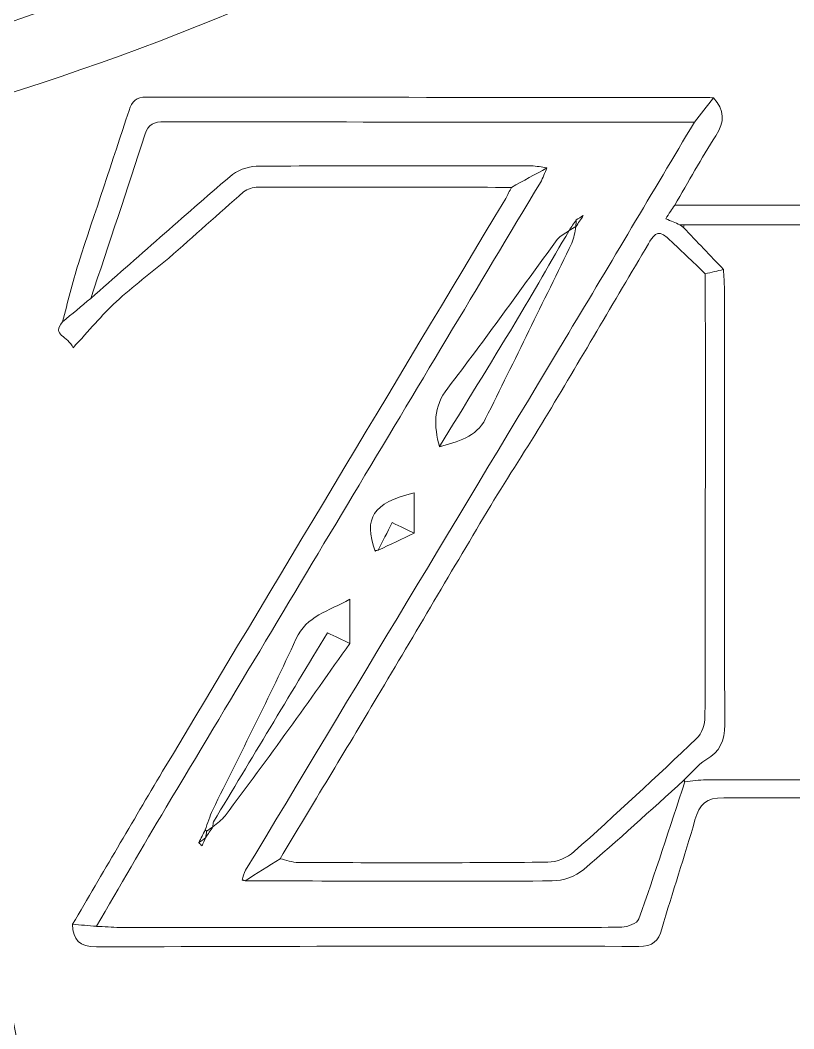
# Model space of a CAD drawing. Header units: inches. Extents: x 0 to 12, y 0 to 12.
# Drawn here: x 10.195 to 10.722, y 6.199 to 6.885 of the extents above; entities that cross this region are included whole.
import ezdxf

# ---------------------------------------------------------------- set-up
doc = ezdxf.new("R2010")
doc.units = ezdxf.units.IN
doc.header["$MEASUREMENT"] = 0

msp = doc.modelspace()

# ---------------------------------------------------------------- linework, layer by layer
at = {"color": 250, "lineweight": 0}
msp.add_arc((9.57798, 8.68603), 1.90288, 284.12606, 312.92928, dxfattribs=at)
at = {"color": 5, "lineweight": 0}
msp.add_arc((9.64553, 8.55978), 1.80773, 284.12606, 312.92928, dxfattribs=at)
for points, knots in [([(10.66698, 6.83223), (10.66265, 6.82674), (10.65832, 6.82125), (10.654, 6.81576), (10.53386, 6.81581), (10.41373, 6.8158), (10.2936, 6.81606), (10.28648, 6.81607), (10.28263, 6.8144), (10.2803, 6.80716), (10.26831, 6.76998), (10.25582, 6.73297), (10.2435, 6.6959), (10.23708, 6.69059), (10.23067, 6.68528), (10.22426, 6.67997), (10.22783, 6.69319), (10.23085, 6.70659), (10.23506, 6.71961), (10.24632, 6.7544), (10.25822, 6.78898), (10.2695, 6.82376), (10.27156, 6.83011), (10.2743, 6.83284), (10.28139, 6.83283), (10.4083, 6.8326), (10.53521, 6.83264), (10.66212, 6.8326), (10.66374, 6.8326), (10.66536, 6.83236), (10.66698, 6.83223)], [0, 0, 0, 0, 1, 1, 1, 2, 2, 2, 3, 3, 3, 4, 4, 4, 5, 5, 5, 6, 6, 6, 7, 7, 7, 8, 8, 8, 9, 9, 9, 10, 10, 10, 10]), ([(10.66698, 6.83223), (10.67439, 6.82409), (10.67487, 6.81614), (10.66861, 6.80653), (10.65865, 6.79121), (10.64988, 6.7751), (10.64061, 6.75932), (10.63868, 6.75641), (10.63676, 6.75351), (10.63449, 6.75009), (10.63824, 6.74849), (10.64115, 6.74726), (10.64405, 6.74602), (10.64491, 6.74535), (10.64577, 6.74469), (10.64663, 6.74402), (10.65569, 6.73452), (10.66474, 6.72502), (10.6738, 6.71551), (10.66968, 6.71456), (10.66555, 6.71362), (10.66143, 6.71267), (10.65277, 6.72089), (10.64416, 6.72916), (10.63545, 6.73734), (10.62856, 6.74381), (10.62547, 6.73754), (10.62273, 6.73293), (10.59916, 6.69337), (10.57595, 6.6536), (10.55229, 6.6141), (10.54036, 6.59417), (10.52738, 6.57486), (10.51545, 6.55493), (10.48956, 6.51169), (10.46413, 6.46818), (10.43834, 6.42489), (10.41642, 6.3881), (10.39425, 6.35146), (10.37219, 6.31476), (10.3643, 6.30975), (10.35642, 6.30474), (10.34853, 6.29973), (10.34853, 6.29973), (10.34847, 6.29974), (10.34847, 6.29974), (10.34781, 6.30003), (10.34712, 6.30018), (10.3464, 6.30017), (10.34718, 6.30243), (10.34759, 6.30491), (10.3488, 6.30691), (10.42201, 6.42877), (10.49533, 6.55055), (10.56852, 6.67242), (10.59716, 6.72011), (10.62551, 6.76798), (10.654, 6.81576), (10.65832, 6.82125), (10.66265, 6.82674), (10.66698, 6.83223)], [0, 0, 0, 0, 1, 1, 1, 2, 2, 2, 3, 3, 3, 4, 4, 4, 5, 5, 5, 6, 6, 6, 7, 7, 7, 8, 8, 8, 9, 9, 9, 10, 10, 10, 11, 11, 11, 12, 12, 12, 13, 13, 13, 14, 14, 14, 15, 15, 15, 16, 16, 16, 17, 17, 17, 18, 18, 18, 19, 19, 19, 20, 20, 20, 20]), ([(10.55368, 6.78463), (10.55012, 6.78511), (10.54656, 6.78601), (10.543, 6.78602), (10.48068, 6.7861), (10.41836, 6.78628), (10.35605, 6.78576), (10.34995, 6.78571), (10.34268, 6.78266), (10.33798, 6.77863), (10.30618, 6.75141), (10.27493, 6.72355), (10.2435, 6.6959), (10.25582, 6.73297), (10.26831, 6.76998), (10.2803, 6.80716), (10.28263, 6.8144), (10.28648, 6.81607), (10.2936, 6.81606), (10.41373, 6.8158), (10.53386, 6.81581), (10.654, 6.81576), (10.62551, 6.76798), (10.59716, 6.72011), (10.56852, 6.67242), (10.49533, 6.55055), (10.42201, 6.42877), (10.3488, 6.30691), (10.34759, 6.30491), (10.34718, 6.30243), (10.3464, 6.30016), (10.34709, 6.30002), (10.34778, 6.29988), (10.34847, 6.29974), (10.34847, 6.29974), (10.34853, 6.29973), (10.34853, 6.29973), (10.4181, 6.2996), (10.48767, 6.29923), (10.55723, 6.29968), (10.56452, 6.29973), (10.57326, 6.30285), (10.57881, 6.30753), (10.60202, 6.32711), (10.62427, 6.34782), (10.64687, 6.36811), (10.64687, 6.36811), (10.64759, 6.36717), (10.64759, 6.36717), (10.63725, 6.33599), (10.62715, 6.30472), (10.61618, 6.27377), (10.61515, 6.27086), (10.60866, 6.26836), (10.60465, 6.26828), (10.57986, 6.26778), (10.55505, 6.26803), (10.53025, 6.26803), (10.44122, 6.26803), (10.35219, 6.26802), (10.26315, 6.26806), (10.25789, 6.26807), (10.25262, 6.26853), (10.24734, 6.26877), (10.26312, 6.29578), (10.27867, 6.32292), (10.29473, 6.34976), (10.37951, 6.49146), (10.46443, 6.63307), (10.54924, 6.77474), (10.55108, 6.77782), (10.55221, 6.78132), (10.55368, 6.78463)], [0, 0, 0, 0, 1, 1, 1, 2, 2, 2, 3, 3, 3, 4, 4, 4, 5, 5, 5, 6, 6, 6, 7, 7, 7, 8, 8, 8, 9, 9, 9, 10, 10, 10, 11, 11, 11, 12, 12, 12, 13, 13, 13, 14, 14, 14, 15, 15, 15, 16, 16, 16, 17, 17, 17, 18, 18, 18, 19, 19, 19, 20, 20, 20, 21, 21, 21, 22, 22, 22, 23, 23, 23, 24, 24, 24, 24]), ([(10.55368, 6.78463), (10.54563, 6.78022), (10.53758, 6.77581), (10.52953, 6.7714), (10.47211, 6.77151), (10.41469, 6.77169), (10.35726, 6.7716), (10.35394, 6.7716), (10.34986, 6.7704), (10.34741, 6.76828), (10.33025, 6.7535), (10.31357, 6.73816), (10.29645, 6.72333), (10.28476, 6.7132), (10.27212, 6.70414), (10.2608, 6.69365), (10.25088, 6.68445), (10.24221, 6.67392), (10.23141, 6.66227), (10.22821, 6.67054), (10.21632, 6.67053), (10.22426, 6.67997), (10.23067, 6.68528), (10.23708, 6.69059), (10.2435, 6.6959), (10.27493, 6.72355), (10.30618, 6.75141), (10.33798, 6.77863), (10.34268, 6.78266), (10.34995, 6.78571), (10.35605, 6.78576), (10.41836, 6.78628), (10.48068, 6.7861), (10.543, 6.78602), (10.54656, 6.78601), (10.55012, 6.78511), (10.55368, 6.78463)], [0, 0, 0, 0, 1, 1, 1, 2, 2, 2, 3, 3, 3, 4, 4, 4, 5, 5, 5, 6, 6, 6, 7, 7, 7, 8, 8, 8, 9, 9, 9, 10, 10, 10, 11, 11, 11, 12, 12, 12, 12]), ([(10.24734, 6.26878), (10.24193, 6.26924), (10.23652, 6.26971), (10.23111, 6.27018), (10.25151, 6.30486), (10.2717, 6.33967), (10.29236, 6.37421), (10.37005, 6.50414), (10.44789, 6.63398), (10.52566, 6.76387), (10.5271, 6.76629), (10.52825, 6.76888), (10.52953, 6.7714), (10.53758, 6.77581), (10.54563, 6.78022), (10.55368, 6.78463), (10.55221, 6.78132), (10.55108, 6.77782), (10.54924, 6.77474), (10.46443, 6.63307), (10.37951, 6.49146), (10.29473, 6.34976), (10.27867, 6.32292), (10.26312, 6.29578), (10.24734, 6.26878)], [0, 0, 0, 0, 1, 1, 1, 2, 2, 2, 3, 3, 3, 4, 4, 4, 5, 5, 5, 6, 6, 6, 7, 7, 7, 8, 8, 8, 8]), ([(11.00912, 6.75895), (11.00487, 6.75464), (11.00061, 6.75033), (10.99636, 6.74602), (10.95233, 6.74603), (10.90829, 6.74603), (10.86426, 6.74603), (10.85888, 6.75969), (10.85331, 6.75029), (10.84779, 6.74617), (10.84683, 6.74612), (10.84586, 6.74607), (10.8449, 6.74602), (10.77892, 6.74602), (10.71294, 6.74602), (10.64696, 6.74603), (10.64599, 6.74602), (10.64502, 6.74602), (10.64405, 6.74602), (10.64115, 6.74726), (10.63824, 6.74849), (10.63449, 6.75009), (10.63676, 6.75351), (10.63868, 6.75641), (10.64061, 6.75932), (10.75979, 6.75934), (10.87897, 6.75937), (10.99815, 6.75937), (11.0018, 6.75937), (11.00546, 6.7591), (11.00912, 6.75895)], [0, 0, 0, 0, 1, 1, 1, 2, 2, 2, 3, 3, 3, 4, 4, 4, 5, 5, 5, 6, 6, 6, 7, 7, 7, 8, 8, 8, 9, 9, 9, 10, 10, 10, 10]), ([(10.57357, 6.74933), (10.57357, 6.74933), (10.57366, 6.7494), (10.57366, 6.7494), (10.57202, 6.74693), (10.57038, 6.74446), (10.56874, 6.74199), (10.56874, 6.74199), (10.56874, 6.74198), (10.56874, 6.74198), (10.56605, 6.73998), (10.56267, 6.73848), (10.56076, 6.73589), (10.53588, 6.70223), (10.51177, 6.66798), (10.48621, 6.63484), (10.47616, 6.6218), (10.47693, 6.60907), (10.48054, 6.59503), (10.49286, 6.59837), (10.50564, 6.6013), (10.51198, 6.61408), (10.5317, 6.6538), (10.5512, 6.69363), (10.5706, 6.73351), (10.57225, 6.7369), (10.57252, 6.74095), (10.57344, 6.74469), (10.57344, 6.74469), (10.57339, 6.74461), (10.57339, 6.74461), (10.57506, 6.74715), (10.57674, 6.74969), (10.57841, 6.75223), (10.5768, 6.75127), (10.57518, 6.7503), (10.57357, 6.74933)], [0, 0, 0, 0, 1, 1, 1, 2, 2, 2, 3, 3, 3, 4, 4, 4, 5, 5, 5, 6, 6, 6, 7, 7, 7, 8, 8, 8, 9, 9, 9, 10, 10, 10, 11, 11, 11, 12, 12, 12, 12]), ([(10.57339, 6.74461), (10.57348, 6.74621), (10.57357, 6.7478), (10.57366, 6.7494), (10.57366, 6.7494), (10.57357, 6.74933), (10.57357, 6.74933), (10.57518, 6.7503), (10.5768, 6.75127), (10.57841, 6.75223), (10.57674, 6.74969), (10.57506, 6.74715), (10.57339, 6.74461)], [0, 0, 0, 0, 1, 1, 1, 2, 2, 2, 3, 3, 3, 4, 4, 4, 4]), ([(10.57841, 6.75223), (10.5768, 6.75127), (10.57518, 6.7503), (10.57357, 6.74933), (10.57518, 6.7503), (10.5768, 6.75127), (10.57841, 6.75223)], [0, 0, 0, 0, 1, 1, 1, 2, 2, 2, 2]), ([(10.57344, 6.74469), (10.57252, 6.74095), (10.57225, 6.7369), (10.5706, 6.73351), (10.5512, 6.69363), (10.5317, 6.6538), (10.51198, 6.61408), (10.50564, 6.6013), (10.49286, 6.59837), (10.48055, 6.59504), (10.49772, 6.62307), (10.51506, 6.651), (10.53201, 6.67917), (10.54451, 6.69995), (10.55652, 6.72103), (10.56874, 6.74198), (10.56874, 6.74198), (10.56874, 6.74199), (10.56874, 6.74199), (10.57031, 6.74289), (10.57187, 6.74379), (10.57344, 6.74469)], [0, 0, 0, 0, 1, 1, 1, 2, 2, 2, 3, 3, 3, 4, 4, 4, 5, 5, 5, 6, 6, 6, 7, 7, 7, 7]), ([(10.57344, 6.74469), (10.57187, 6.74379), (10.57031, 6.74289), (10.56874, 6.74199), (10.57038, 6.74446), (10.57202, 6.74693), (10.57366, 6.7494), (10.57357, 6.7478), (10.57348, 6.74621), (10.57339, 6.74461), (10.57339, 6.74461), (10.57344, 6.74469), (10.57344, 6.74469)], [0, 0, 0, 0, 1, 1, 1, 2, 2, 2, 3, 3, 3, 4, 4, 4, 4]), ([(10.64696, 6.74603), (10.64687, 6.74536), (10.64676, 6.74469), (10.64663, 6.74403), (10.64577, 6.74469), (10.64491, 6.74535), (10.64405, 6.74602), (10.64502, 6.74602), (10.64599, 6.74602), (10.64696, 6.74603)], [0, 0, 0, 0, 1, 1, 1, 2, 2, 2, 3, 3, 3, 3]), ([(10.64696, 6.74603), (10.71294, 6.74602), (10.77892, 6.74602), (10.8449, 6.74602), (10.84575, 6.74549), (10.84661, 6.74497), (10.84747, 6.74444), (10.84735, 6.70013), (10.84723, 6.65582), (10.84711, 6.61153), (10.83404, 6.64505), (10.82104, 6.67859), (10.80782, 6.71205), (10.80629, 6.71592), (10.80355, 6.71931), (10.80137, 6.72293), (10.779, 6.72293), (10.75663, 6.72293), (10.73348, 6.72293), (10.73329, 6.72161), (10.73275, 6.71968), (10.73275, 6.71775), (10.7327, 6.67401), (10.73266, 6.63026), (10.73281, 6.58652), (10.73282, 6.58351), (10.73435, 6.58052), (10.73518, 6.57751), (10.76221, 6.57034), (10.7755, 6.57474), (10.79094, 6.59584), (10.79526, 6.60173), (10.79977, 6.60748), (10.8042, 6.61329), (10.8042, 6.57845), (10.8042, 6.54361), (10.8042, 6.50587), (10.79508, 6.51957), (10.7879, 6.53079), (10.7802, 6.54164), (10.77807, 6.54465), (10.77452, 6.54844), (10.77141, 6.54864), (10.75902, 6.54944), (10.74654, 6.54897), (10.73365, 6.54897), (10.73319, 6.54563), (10.7327, 6.54369), (10.7327, 6.54175), (10.73265, 6.4971), (10.73262, 6.45244), (10.73275, 6.40779), (10.73276, 6.40471), (10.73411, 6.40163), (10.73484, 6.39855), (10.73564, 6.39785), (10.73643, 6.39714), (10.73723, 6.39644), (10.75596, 6.39655), (10.77471, 6.39729), (10.7934, 6.39652), (10.80265, 6.39614), (10.80601, 6.39962), (10.80858, 6.4079), (10.82149, 6.44947), (10.83501, 6.49085), (10.84831, 6.5323), (10.84865, 6.49572), (10.84904, 6.45914), (10.84931, 6.42256), (10.84943, 6.40514), (10.84933, 6.38773), (10.84933, 6.36911), (10.84398, 6.36886), (10.83967, 6.3685), (10.83535, 6.3685), (10.77759, 6.36846), (10.71982, 6.3685), (10.66206, 6.36842), (10.65723, 6.36841), (10.65241, 6.36761), (10.64758, 6.36717), (10.64759, 6.36717), (10.64687, 6.36811), (10.64687, 6.36811), (10.65182, 6.37282), (10.65614, 6.37857), (10.66185, 6.382), (10.67128, 6.38766), (10.67471, 6.39475), (10.67467, 6.40585), (10.67427, 6.50462), (10.67445, 6.60339), (10.67441, 6.70216), (10.67441, 6.70661), (10.67401, 6.71106), (10.6738, 6.71551), (10.66474, 6.72502), (10.65569, 6.73452), (10.64663, 6.74403), (10.64676, 6.74469), (10.64687, 6.74536), (10.64696, 6.74603)], [0, 0, 0, 0, 1, 1, 1, 2, 2, 2, 3, 3, 3, 4, 4, 4, 5, 5, 5, 6, 6, 6, 7, 7, 7, 8, 8, 8, 9, 9, 9, 10, 10, 10, 11, 11, 11, 12, 12, 12, 13, 13, 13, 14, 14, 14, 15, 15, 15, 16, 16, 16, 17, 17, 17, 18, 18, 18, 19, 19, 19, 20, 20, 20, 21, 21, 21, 22, 22, 22, 23, 23, 23, 24, 24, 24, 25, 25, 25, 26, 26, 26, 27, 27, 27, 28, 28, 28, 29, 29, 29, 30, 30, 30, 31, 31, 31, 32, 32, 32, 33, 33, 33, 34, 34, 34, 34]), ([(11.21402, 6.74002), (11.2418, 6.72818), (11.26205, 6.70928), (11.2762, 6.68188), (11.29556, 6.64437), (11.30438, 6.60504), (11.3044, 6.56334), (11.30441, 6.55462), (11.30299, 6.5459), (11.30223, 6.53717), (11.30282, 6.52884), (11.30552, 6.52), (11.30363, 6.51228), (11.29799, 6.48919), (11.29065, 6.46651), (11.28376, 6.44373), (11.28203, 6.43799), (11.27948, 6.43251), (11.27731, 6.4269), (11.26673, 6.41552), (11.25613, 6.40414), (11.24561, 6.39269), (11.24519, 6.39224), (11.24548, 6.39113), (11.24544, 6.39032), (11.24544, 6.39032), (11.24547, 6.39058), (11.24547, 6.39058), (11.22199, 6.37015), (11.19205, 6.36568), (11.16353, 6.35802), (11.15506, 6.35574), (11.14576, 6.35603), (11.13683, 6.35602), (10.98253, 6.35591), (10.82822, 6.3558), (10.67392, 6.35623), (10.66204, 6.35626), (10.65738, 6.35191), (10.65437, 6.3412), (10.6474, 6.31636), (10.63905, 6.29191), (10.63187, 6.26713), (10.62939, 6.25859), (10.62582, 6.25511), (10.61613, 6.25513), (10.49317, 6.25539), (10.37022, 6.25524), (10.24727, 6.25478), (10.23565, 6.25474), (10.23126, 6.25955), (10.23111, 6.27018), (10.23652, 6.26971), (10.24193, 6.26924), (10.24734, 6.26877), (10.25262, 6.26853), (10.25789, 6.26807), (10.26315, 6.26806), (10.35219, 6.26802), (10.44122, 6.26803), (10.53025, 6.26803), (10.55505, 6.26803), (10.57986, 6.26778), (10.60465, 6.26828), (10.60866, 6.26836), (10.61515, 6.27086), (10.61618, 6.27377), (10.62715, 6.30472), (10.63725, 6.33599), (10.64758, 6.36717), (10.65241, 6.36761), (10.65723, 6.36841), (10.66206, 6.36842), (10.71982, 6.3685), (10.77759, 6.36846), (10.83535, 6.3685), (10.83967, 6.3685), (10.84398, 6.36886), (10.84933, 6.36911), (10.84933, 6.38773), (10.84943, 6.40514), (10.84931, 6.42256), (10.84904, 6.45914), (10.84865, 6.49572), (10.84832, 6.5323), (10.8521, 6.53623), (10.85589, 6.54015), (10.85967, 6.54407), (10.86093, 6.54096), (10.86328, 6.53785), (10.8633, 6.53474), (10.8636, 6.48668), (10.86361, 6.43863), (10.86368, 6.39057), (10.86248, 6.38503), (10.86093, 6.37954), (10.86029, 6.37394), (10.8601, 6.37231), (10.86248, 6.37039), (10.86368, 6.3686), (10.92539, 6.3686), (10.9871, 6.3686), (11.04982, 6.3686), (11.04982, 6.38043), (11.04987, 6.39055), (11.04981, 6.40067), (11.04952, 6.44462), (11.04919, 6.48858), (11.04888, 6.53253), (11.05279, 6.53716), (11.05671, 6.54179), (11.06063, 6.54642), (11.06188, 6.54333), (11.06419, 6.54024), (11.06421, 6.53715), (11.06455, 6.48971), (11.06459, 6.44226), (11.0647, 6.39482), (11.06304, 6.38653), (11.06139, 6.37823), (11.05974, 6.36993), (11.06371, 6.36942), (11.06768, 6.36841), (11.07163, 6.36849), (11.09885, 6.369), (11.12608, 6.36946), (11.15328, 6.37047), (11.21198, 6.37263), (11.2564, 6.40535), (11.27521, 6.46085), (11.28966, 6.50349), (11.29169, 6.54735), (11.28748, 6.59199), (11.28189, 6.65133), (11.26218, 6.7019), (11.20649, 6.73196), (11.209, 6.73465), (11.21151, 6.73733), (11.21402, 6.74002)], [0, 0, 0, 0, 1, 1, 1, 2, 2, 2, 3, 3, 3, 4, 4, 4, 5, 5, 5, 6, 6, 6, 7, 7, 7, 8, 8, 8, 9, 9, 9, 10, 10, 10, 11, 11, 11, 12, 12, 12, 13, 13, 13, 14, 14, 14, 15, 15, 15, 16, 16, 16, 17, 17, 17, 18, 18, 18, 19, 19, 19, 20, 20, 20, 21, 21, 21, 22, 22, 22, 23, 23, 23, 24, 24, 24, 25, 25, 25, 26, 26, 26, 27, 27, 27, 28, 28, 28, 29, 29, 29, 30, 30, 30, 31, 31, 31, 32, 32, 32, 33, 33, 33, 34, 34, 34, 35, 35, 35, 36, 36, 36, 37, 37, 37, 38, 38, 38, 39, 39, 39, 40, 40, 40, 41, 41, 41, 42, 42, 42, 43, 43, 43, 44, 44, 44, 45, 45, 45, 46, 46, 46, 46]), ([(10.56874, 6.74198), (10.55652, 6.72103), (10.54451, 6.69995), (10.53201, 6.67917), (10.51506, 6.651), (10.49772, 6.62307), (10.48055, 6.59504), (10.47693, 6.60907), (10.47616, 6.6218), (10.48621, 6.63484), (10.51177, 6.66798), (10.53588, 6.70223), (10.56076, 6.73589), (10.56267, 6.73848), (10.56605, 6.73998), (10.56874, 6.74198)], [0, 0, 0, 0, 1, 1, 1, 2, 2, 2, 3, 3, 3, 4, 4, 4, 5, 5, 5, 5]), ([(10.37219, 6.31476), (10.37636, 6.31387), (10.38053, 6.31221), (10.38471, 6.31219), (10.44123, 6.31202), (10.49776, 6.31186), (10.55428, 6.3124), (10.56037, 6.31246), (10.56769, 6.31551), (10.57226, 6.3196), (10.60043, 6.3448), (10.62815, 6.37051), (10.65551, 6.39658), (10.659, 6.39991), (10.66118, 6.40634), (10.66119, 6.41134), (10.66151, 6.51178), (10.66143, 6.61222), (10.66143, 6.71267), (10.66555, 6.71362), (10.66968, 6.71456), (10.6738, 6.71551), (10.67401, 6.71106), (10.67441, 6.70661), (10.67441, 6.70216), (10.67445, 6.60339), (10.67427, 6.50462), (10.67467, 6.40585), (10.67471, 6.39475), (10.67128, 6.38766), (10.66185, 6.382), (10.65614, 6.37857), (10.65182, 6.37282), (10.64687, 6.36811), (10.62427, 6.34782), (10.60202, 6.32711), (10.57881, 6.30753), (10.57326, 6.30285), (10.56452, 6.29973), (10.55723, 6.29968), (10.48767, 6.29923), (10.4181, 6.2996), (10.34853, 6.29973), (10.35642, 6.30474), (10.3643, 6.30975), (10.37219, 6.31476)], [0, 0, 0, 0, 1, 1, 1, 2, 2, 2, 3, 3, 3, 4, 4, 4, 5, 5, 5, 6, 6, 6, 7, 7, 7, 8, 8, 8, 9, 9, 9, 10, 10, 10, 11, 11, 11, 12, 12, 12, 13, 13, 13, 14, 14, 14, 15, 15, 15, 15]), ([(10.43908, 6.52468), (10.43908, 6.52468), (10.43898, 6.5246), (10.43898, 6.5246), (10.44713, 6.52846), (10.45527, 6.53232), (10.46341, 6.53618), (10.46341, 6.54518), (10.46341, 6.55418), (10.46341, 6.56368), (10.43504, 6.55648), (10.42895, 6.54665), (10.4369, 6.52405), (10.43763, 6.52426), (10.43836, 6.52447), (10.43908, 6.52468)], [0, 0, 0, 0, 1, 1, 1, 2, 2, 2, 3, 3, 3, 4, 4, 4, 5, 5, 5, 5]), ([(10.4369, 6.52405), (10.42895, 6.54665), (10.43504, 6.55648), (10.46341, 6.56368), (10.46341, 6.55418), (10.46341, 6.54518), (10.46341, 6.53619), (10.45882, 6.53838), (10.45422, 6.54058), (10.44845, 6.54334), (10.445, 6.53651), (10.44199, 6.53056), (10.43898, 6.5246), (10.43898, 6.5246), (10.43908, 6.52468), (10.43908, 6.52468), (10.4383, 6.52467), (10.43757, 6.52446), (10.4369, 6.52405)], [0, 0, 0, 0, 1, 1, 1, 2, 2, 2, 3, 3, 3, 4, 4, 4, 5, 5, 5, 6, 6, 6, 6]), ([(10.43898, 6.5246), (10.44199, 6.53056), (10.445, 6.53651), (10.44845, 6.54334), (10.45422, 6.54058), (10.45882, 6.53838), (10.46341, 6.53619), (10.45527, 6.53232), (10.44713, 6.52846), (10.43898, 6.5246)], [0, 0, 0, 0, 1, 1, 1, 2, 2, 2, 3, 3, 3, 3]), ([(10.4369, 6.52405), (10.43757, 6.52446), (10.4383, 6.52467), (10.43908, 6.52468), (10.43836, 6.52447), (10.43763, 6.52426), (10.4369, 6.52405)], [0, 0, 0, 0, 1, 1, 1, 2, 2, 2, 2]), ([(10.32165, 6.32906), (10.32328, 6.33154), (10.32491, 6.33401), (10.32654, 6.33648), (10.32654, 6.33648), (10.32655, 6.33649), (10.32655, 6.33649), (10.32934, 6.33896), (10.33266, 6.34105), (10.33484, 6.34398), (10.34944, 6.36349), (10.36391, 6.3831), (10.37818, 6.40285), (10.39215, 6.42219), (10.40584, 6.44174), (10.41965, 6.46119), (10.41965, 6.47041), (10.41965, 6.47962), (10.41965, 6.49135), (10.40479, 6.48286), (10.39038, 6.48019), (10.38303, 6.46414), (10.36508, 6.42498), (10.34534, 6.38663), (10.32644, 6.3479), (10.32434, 6.34358), (10.32297, 6.3389), (10.32127, 6.33437), (10.31985, 6.33149), (10.31842, 6.3286), (10.31699, 6.32572), (10.3177, 6.32499), (10.31841, 6.32426), (10.31913, 6.32353), (10.32, 6.32541), (10.32088, 6.32729), (10.32175, 6.32916), (10.32175, 6.32916), (10.32165, 6.32906), (10.32165, 6.32906)], [0, 0, 0, 0, 1, 1, 1, 2, 2, 2, 3, 3, 3, 4, 4, 4, 5, 5, 5, 6, 6, 6, 7, 7, 7, 8, 8, 8, 9, 9, 9, 10, 10, 10, 11, 11, 11, 12, 12, 12, 13, 13, 13, 13]), ([(10.32126, 6.33438), (10.32297, 6.3389), (10.32434, 6.34358), (10.32644, 6.3479), (10.34534, 6.38663), (10.36508, 6.42498), (10.38303, 6.46414), (10.39038, 6.48019), (10.40479, 6.48286), (10.41965, 6.49135), (10.41965, 6.47962), (10.41965, 6.47041), (10.41965, 6.46119), (10.41469, 6.46353), (10.40973, 6.46588), (10.40438, 6.4684), (10.37823, 6.42506), (10.35257, 6.38253), (10.32697, 6.33995), (10.32643, 6.33904), (10.32667, 6.33765), (10.32655, 6.33649), (10.32655, 6.33649), (10.32654, 6.33648), (10.32654, 6.33648), (10.32511, 6.3355), (10.32367, 6.33452), (10.32224, 6.33354), (10.32191, 6.33382), (10.32158, 6.3341), (10.32126, 6.33438)], [0, 0, 0, 0, 1, 1, 1, 2, 2, 2, 3, 3, 3, 4, 4, 4, 5, 5, 5, 6, 6, 6, 7, 7, 7, 8, 8, 8, 9, 9, 9, 10, 10, 10, 10]), ([(10.32655, 6.33649), (10.32667, 6.33765), (10.32643, 6.33904), (10.32697, 6.33995), (10.35257, 6.38253), (10.37823, 6.42506), (10.40438, 6.4684), (10.40973, 6.46588), (10.41469, 6.46353), (10.41965, 6.46119), (10.40584, 6.44174), (10.39215, 6.42219), (10.37818, 6.40285), (10.36391, 6.3831), (10.34944, 6.36349), (10.33484, 6.34398), (10.33266, 6.34105), (10.32934, 6.33896), (10.32655, 6.33649)], [0, 0, 0, 0, 1, 1, 1, 2, 2, 2, 3, 3, 3, 4, 4, 4, 5, 5, 5, 6, 6, 6, 6]), ([(10.32175, 6.32916), (10.32016, 6.32802), (10.31858, 6.32687), (10.31699, 6.32572), (10.31842, 6.3286), (10.31985, 6.33149), (10.32127, 6.33438), (10.32158, 6.3341), (10.32191, 6.33382), (10.32223, 6.33354), (10.32204, 6.33205), (10.32184, 6.33056), (10.32165, 6.32906), (10.32165, 6.32906), (10.32175, 6.32916), (10.32175, 6.32916)], [0, 0, 0, 0, 1, 1, 1, 2, 2, 2, 3, 3, 3, 4, 4, 4, 5, 5, 5, 5]), ([(10.32165, 6.32906), (10.32184, 6.33056), (10.32204, 6.33205), (10.32223, 6.33354), (10.32367, 6.33452), (10.32511, 6.3355), (10.32654, 6.33648), (10.32491, 6.33401), (10.32328, 6.33154), (10.32165, 6.32906)], [0, 0, 0, 0, 1, 1, 1, 2, 2, 2, 3, 3, 3, 3]), ([(10.32175, 6.32916), (10.32088, 6.32729), (10.32, 6.32541), (10.31913, 6.32353), (10.31841, 6.32426), (10.3177, 6.32499), (10.31699, 6.32572), (10.31858, 6.32687), (10.32016, 6.32802), (10.32175, 6.32916)], [0, 0, 0, 0, 1, 1, 1, 2, 2, 2, 3, 3, 3, 3]), ([(10.87676, 5.33617), (10.77403, 5.41262), (10.59369, 5.54684), (10.36852, 5.76625), (10.22265, 6.01562), (10.19045, 6.20046), (10.17459, 6.29832)], [0, 0, 0, 0, 0.0808468, 0.1419248, 0.197496, 0.2597021, 0.2597021, 0.2597021, 0.2597021]), ([(10.34847, 6.29974), (10.34778, 6.29988), (10.34709, 6.30002), (10.3464, 6.30016), (10.34712, 6.30018), (10.34781, 6.30003), (10.34847, 6.29974)], [0, 0, 0, 0, 1, 1, 1, 2, 2, 2, 2])]:
    msp.add_open_spline(points, degree=3, knots=knots, dxfattribs=at)
at = {"color": 250, "lineweight": 0}
msp.add_open_spline([(10.87402, 5.29276), (10.76588, 5.37323), (10.57604, 5.51451), (10.33903, 5.74548), (10.18547, 6.00797), (10.15158, 6.20254), (10.13488, 6.30555)], degree=3, knots=[0, 0, 0, 0, 0.0808468, 0.1419248, 0.197496, 0.2597021, 0.2597021, 0.2597021, 0.2597021], dxfattribs=at)

doc.saveas('drawing.dxf')
